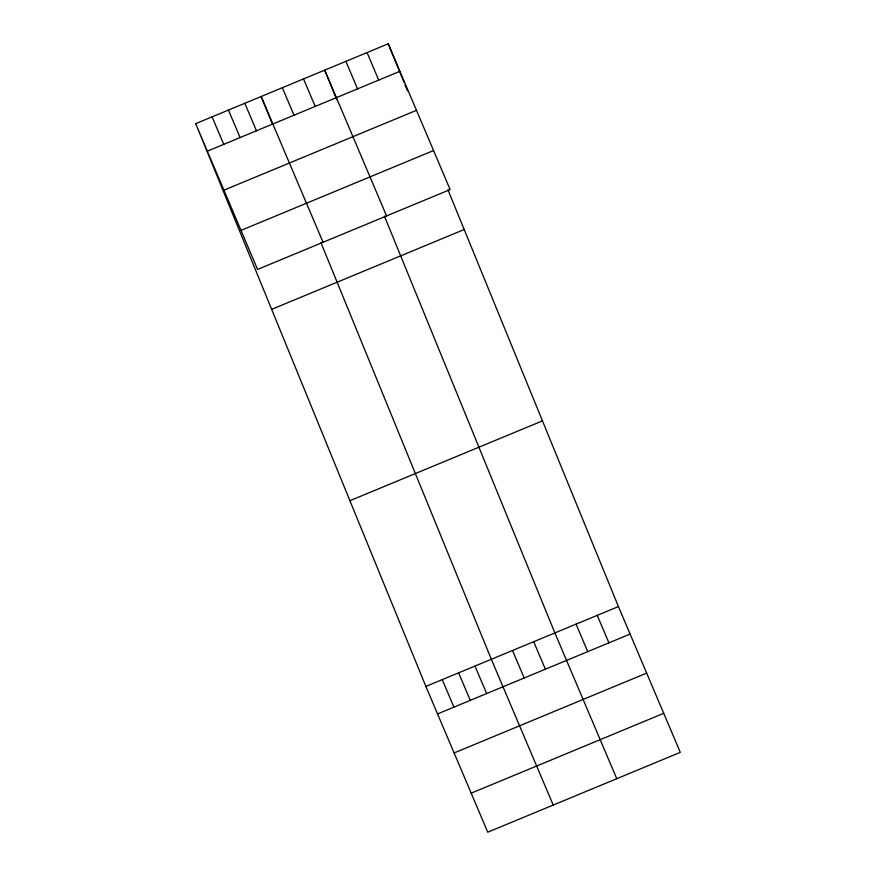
<?xml version="1.0" encoding="UTF-8"?>
<svg xmlns="http://www.w3.org/2000/svg" width="876" height="876" viewBox="0 0 876 876"><rect width="100%" height="100%" fill="white"/><g stroke="black" fill="none" stroke-linecap="round" stroke-linejoin="round"><path stroke-width="1.31" d="M195.698 123.647L388.243 43.8L450.122 189.577L257.577 269.425L195.698 123.647L425.878 686.423L487.757 832.2L680.302 752.353L618.423 606.575L447.921 189.72M207.371 151.143L399.916 71.295M223.938 190.169L416.483 110.332M241.009 230.388L433.554 150.541M271.659 309.359L464.203 229.512M349.918 500.7L542.463 420.863M425.878 686.423L618.423 606.575M437.551 713.918L630.085 634.071M454.118 752.944L646.663 673.107M471.189 793.163L663.734 713.316M367.066 52.582L378.728 80.077M597.235 615.357L608.908 642.853M345.878 61.364L357.55 88.859M576.058 624.139L587.73 651.635M386.579 215.923L324.7 70.146L336.537 99.087M616.759 778.709L554.88 632.921L384.389 216.065M303.523 78.928L315.196 106.423M533.703 641.703L545.376 669.198M282.346 87.709L294.018 115.205M512.526 650.496L524.187 677.98M323.047 242.28L261.168 96.502L272.513 124.239M553.227 805.055L491.337 659.278L320.846 242.422M244.798 103.28L256.471 130.776M474.978 666.056L486.651 693.551M228.428 110.069L240.101 137.565M458.608 672.845L470.281 700.34M212.069 116.858L223.741 144.354M442.249 679.634L453.91 707.129M388.243 43.8L402.051 77.57M402.544 78.774L404.022 82.388M405.008 84.797L407.482 90.83"/></g></svg>
